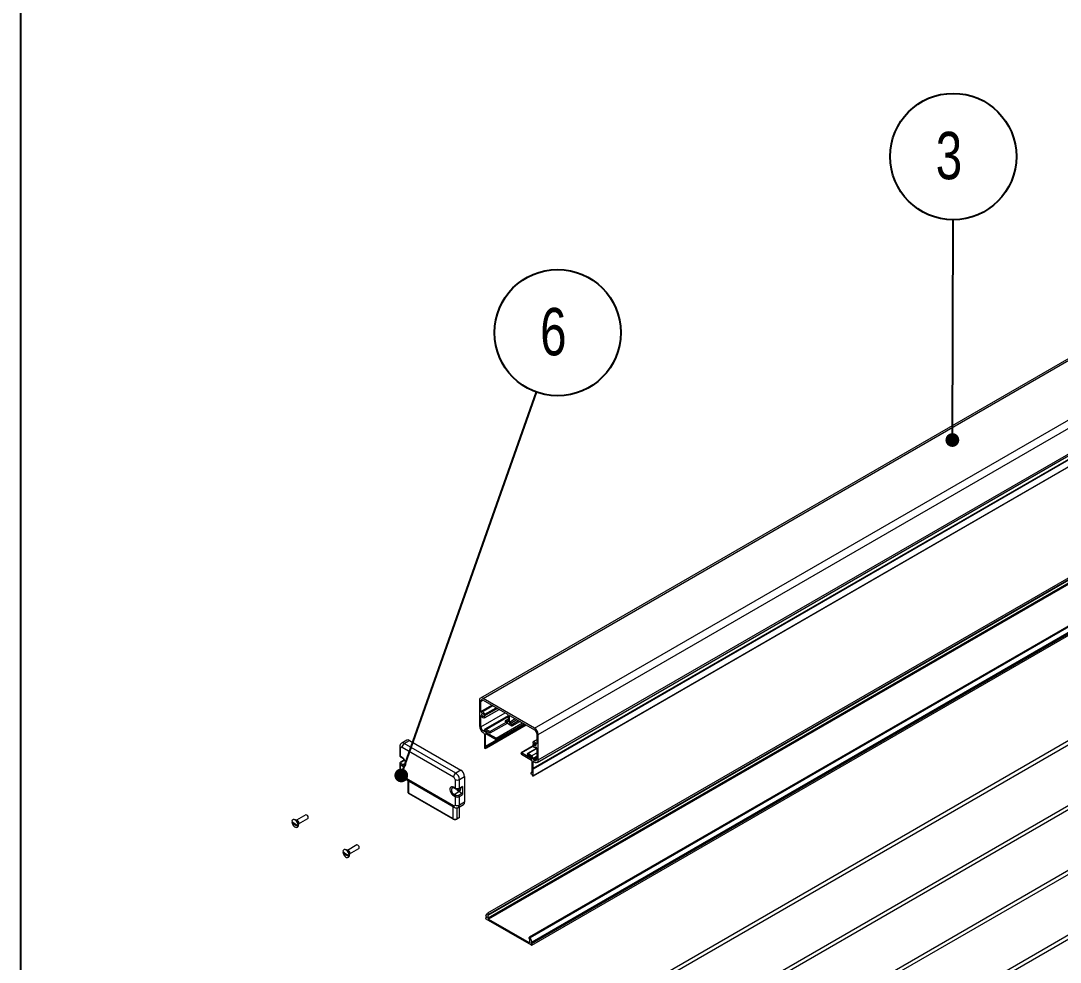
# Model space of a CAD drawing. Header units: inches. Extents: x 0.03 to 2.74, y 0.01 to 1.91.
# Drawn here: x 0.0275 to 0.2795, y 1.1221 to 1.3503 of the extents above; entities that cross this region are included whole.
import ezdxf

# ---------------------------------------------------------------- set-up
doc = ezdxf.new("R2010")
doc.units = ezdxf.units.IN
doc.header["$MEASUREMENT"] = 0
doc.layers.add('SLD-0_0', color=7, linetype='Continuous')
doc.styles.add('SLDTEXTSTYLE0', font='TXT', dxfattribs={"width": 0.75})
doc.dimstyles.new('SLDDIMSTYLE0', dxfattribs={"dimtxt": 0.18, "dimasz": 0.003333333333333333, "dimexe": 0, "dimexo": 0.0625, "dimgap": 0, "dimtad": 0, "dimtih": 1, "dimtoh": 1, "dimdec": 0, "dimrnd": 1e-09, "dimzin": 0, "dimdsep": 46, "dimtxsty": 'Standard', "dimblk1": 'DOT', "dimblk2": 'DOT', "dimsah": 1, "dimcen": 0.09, "dimadec": 0, "dimazin": 0, "dimtfac": 0.003333333333333333, "dimtdec": 0, "dimtofl": 0, "dimtmove": 0, "dimatfit": 3, "dimldrblk": 'DOT', "dimfxl": 1, "dimfrac": 2, "dimtolj": 1, "dimtzin": 0, "dimarcsym": 0})

# ---------------------------------------------------------------- blocks, each defined once
blk = doc.blocks.new('SW_NOTE_19')
at = {"layer": 'SLD-0_0', "color": 0}
blk.add_circle((4.802567064914654e-05, 0.01530892026773337), 0.01530899559830398, dxfattribs=at)
at = {"layer": 'SLD-0_0', "color": 0, "insert": (-0.004194282717675674, 0.02128806018155279), "char_height": 0.01148293963254593, "attachment_point": 1, "style": 'SLDTEXTSTYLE0'}
blk.add_mtext('3', dxfattribs=at)
blk = doc.blocks.new('_DOT')
at = {"color": 0, "linetype": 'ByBlock', "lineweight": -2}
blk.add_line((-0.5, 0), (-1, 0), dxfattribs=at)
at = {"color": 0, "linetype": 'ByBlock', "const_width": 0.5}
blk.add_lwpolyline([(-0.25, 0, 1), (0.25, 0, 1)], format="xyb", close=True, dxfattribs=at)
blk = doc.blocks.new('SW_NOTE_25')
at = {"layer": 'SLD-0_0', "color": 0}
blk.add_circle((0.005098858995283373, 0.01443492234738565), 0.01530899559830406, dxfattribs=at)
at = {"layer": 'SLD-0_0', "color": 0, "insert": (0.0008565506069585519, 0.02041406226120543), "char_height": 0.01148293963254593, "attachment_point": 1, "style": 'SLDTEXTSTYLE0'}
blk.add_mtext('6', dxfattribs=at)

msp = doc.modelspace()

# ---------------------------------------------------------------- linework, layer by layer
at = {"color": 7, "linetype": 'Continuous', "lineweight": 15}
for p, q in [((0.421560679650375, 1.349329086162564), (0.138889283173619, 1.186146362418474)), ((0.1395201626485812, 1.186083890115709), (0.4221915591253371, 1.349266613859799)), ((0.1520119541595488, 1.178872532374493), (0.4346833506363047, 1.342055256118583)), ((0.1529042249817608, 1.177327073980846), (0.4355756214585167, 1.340509797724936)), ((0.152642833634511, 1.170567168774679), (0.4353142301112669, 1.333749892518768)), ((0.1529042249817608, 1.171144905508059), (0.4355756214585167, 1.334327629252149)), ((0.1516550458306641, 1.169135583540033), (0.4343264423074199, 1.332318307284123)), ((0.1516550458306641, 1.16903254739882), (0.4343264423074199, 1.33221527114291)), ((0.1516289066959391, 1.167274677395465), (0.434300303172695, 1.330457401139555)), ((0.151655045830664, 1.167332451068803), (0.4343264423074199, 1.330515174812893)), ((0.423301492814079, 1.29716556931482), (0.1406400897705318, 1.133988614656923)), ((0.4233515111942127, 1.29663554953932), (0.1406901081506656, 1.133458594881423)), ((0.4233515111942126, 1.29599703769453), (0.1406901081506655, 1.132820083036633)), ((0.4234853518175445, 1.295765218935483), (0.1408239487739973, 1.132588264277586)), ((0.42351143358004, 1.296856611893973), (0.1408500305364928, 1.133679657236077)), ((0.4333841531050743, 1.291344973423695), (0.150722750061527, 1.128168018765798)), ((0.4335940938710351, 1.291192947971773), (0.1509326908274881, 1.128015993313877)), ((0.4339249204374245, 1.289738584251752), (0.1512635173938774, 1.126561629593855)), ((0.1513266053413736, 1.126864490787218), (0.4339880083849207, 1.290041445445115)), ((0.434001793000569, 1.290158661886813), (0.1513403899570219, 1.126981707228916)), ((0.1513581493151217, 1.126243150324801), (0.4340195523586688, 1.289420104982698)), ((0.4185985686587331, 1.254982923323922), (0.1554349125331755, 1.103061778375134)), ((0.1558355209997766, 1.102367828966175), (0.418999177125334, 1.254288973914963)), ((0.4185985686587324, 1.239280215403042), (0.1554349125331755, 1.087359070454254)), ((0.1558355209997766, 1.086665121045296), (0.4189991771253335, 1.238586265994083)), ((0.4185985686587325, 1.223577507482162), (0.1554349125331755, 1.071656362533374)), ((0.1558355209997766, 1.070962413124416), (0.4189991771253335, 1.222883558073203)), ((0.4185985686587325, 1.207874799561282), (0.1554349125331755, 1.055953654612495)), ((0.1558355209997766, 1.055259705203536), (0.4189991771253335, 1.207180850152324)), ((0.1386278918263692, 1.185568625685093), (0.1386278918263693, 1.179386457212306)), ((0.1389848001552541, 1.182905473945218), (0.138984800155254, 1.185362586892487)), ((0.1520119541595488, 1.178872532374493), (0.1395201626485812, 1.186083890115709)), ((0.1395201626485812, 1.185671745550857), (0.1454537636162908, 1.182246350623779)), ((0.1430425511666208, 1.183638313942201), (0.1397460336117784, 1.181735274865116)), ((0.1399100461641078, 1.181390109372592), (0.1434235119201619, 1.183418389980395)), ((0.1399352974542671, 1.182025641597926), (0.1428856908711324, 1.1837288674633)), ((0.1456322177807332, 1.181937258945049), (0.1456322177807332, 1.180494752968066)), ((0.138984800155254, 1.1791804184197), (0.138984800155254, 1.181843603649395)), ((0.1456322177807332, 1.181849324033546), (0.1399816275163659, 1.178587307707897)), ((0.1401447522241296, 1.174492382836418), (0.1495151186816913, 1.179901780250107)), ((0.1403732247687057, 1.174096639020136), (0.1499721162911744, 1.1796379611457)), ((0.1412654955909177, 1.177702987687146), (0.1454206504094696, 1.180101707505709)), ((0.1427823559886781, 1.176106069830078), (0.149436275195913, 1.179947295625625)), ((0.1456322177807332, 1.181073817150481), (0.1449129962839405, 1.180658619418115)), ((0.1454537636162909, 1.180391700081943), (0.1450076282051848, 1.1806492485727)), ((0.1450076282051848, 1.180340140149061), (0.1465244886029451, 1.179464475280485)), ((0.1458998990273968, 1.180340223873611), (0.1458998990273968, 1.181782729850595)), ((0.1460783531918392, 1.181885782736718), (0.1520119541595488, 1.17846038780964)), ((0.1465244886029452, 1.179773583704124), (0.1460783531918392, 1.180031132194882)), ((0.1466191205241895, 1.17945510443507), (0.1484539941246785, 1.180514354417862)), ((0.1397878438952448, 1.178098614289057), (0.1395201626485812, 1.178253143383512)), ((0.1395201626485812, 1.177840998818659), (0.1396986168130236, 1.177737979422356)), ((0.139877070977466, 1.178356213014545), (0.139877070977466, 1.178150140732119)), ((0.139877070977466, 1.177428887743627), (0.139877070977466, 1.175934863696037)), ((0.1401447522241295, 1.177995611637664), (0.1401447522241296, 1.17820168392009)), ((0.1401447522241296, 1.174492382836418), (0.1401447522241296, 1.177480430931598)), ((0.1411708636696734, 1.1780214669562), (0.1402339793063508, 1.178562318786791)), ((0.1402339793063508, 1.178253210363152), (0.1411708636696734, 1.177712358532561)), ((0.1426877240674337, 1.176424549099132), (0.1402339793063508, 1.177841065798299)), ((0.1402339793063507, 1.17753195737466), (0.1426877240674337, 1.176115440675493)), ((0.152547316652876, 1.177533112773452), (0.152547316652876, 1.175075999826183)), ((0.1529042249817608, 1.171144905508059), (0.1529042249817608, 1.177327073980846)), ((0.1193115418255115, 1.174339528232967), (0.1193115418255115, 1.172266374726393)), ((0.1210438667293801, 1.175947458929378), (0.1197946875782833, 1.175226323155256)), ((0.1204255670532455, 1.175163850852492), (0.1216747462043422, 1.175884986626613)), ((0.132917358564213, 1.167952493111275), (0.1204255670532455, 1.175163850852492)), ((0.1216747462043422, 1.175884986626613), (0.1341665377153098, 1.168673628885397)), ((0.139877070977466, 1.175831827554823), (0.1399216845179874, 1.175857582403559)), ((0.139877070977466, 1.175831827554823), (0.139877070977466, 1.174131731224807)), ((0.1402785928474614, 1.174415118289191), (0.1401447522241296, 1.174492382836418)), ((0.1516634763128229, 1.174561802922926), (0.148749760819452, 1.17287975077209)), ((0.1520509735095993, 1.175156139491151), (0.151596819353863, 1.174893961877652)), ((0.152547316652876, 1.176063627254554), (0.1516220706440222, 1.175529494102987)), ((0.1517860831963516, 1.175184328610462), (0.1518343018963527, 1.175212164673465)), ((0.1195332962310335, 1.171961531975412), (0.1195332962310335, 1.174030470044057)), ((0.1198902045599182, 1.171755493182806), (0.1195332962310335, 1.171961531975412)), ((0.1195855745004834, 1.171845984628736), (0.1199424828293682, 1.17163994583613)), ((0.1198902045599182, 1.174236575816303), (0.1323819960708859, 1.167025218075087)), ((0.1400293860071834, 1.173970938155166), (0.1402709776357648, 1.174110406033688)), ((0.1400555251419084, 1.17423478411093), (0.1402785928474614, 1.174106009865551)), ((0.1400555251419084, 1.174028711828504), (0.1400555251419084, 1.17423478411093)), ((0.1512981375017793, 1.171453863227508), (0.1488443927406963, 1.172870379926675)), ((0.1488443927406963, 1.172561271503036), (0.1512981375017793, 1.171144754803869)), ((0.1525446938199078, 1.174040442212781), (0.1502666212172124, 1.172725338892006)), ((0.1512981375017792, 1.172175116216), (0.1503612531384567, 1.172715968046591)), ((0.1503612531384567, 1.172406859622952), (0.1512981375017793, 1.17186600779236)), ((0.152547316652876, 1.174014129530361), (0.152547316652876, 1.171350944300665)), ((0.1193115418255115, 1.170230513266752), (0.1193115418255115, 1.168157359760179)), ((0.1195332962310335, 1.169917239639914), (0.1198902045599182, 1.169711200847308)), ((0.1195332962310335, 1.16784830157127), (0.1195332962310335, 1.169917239639914)), ((0.1202972818492581, 1.171104986401276), (0.1195791358536767, 1.170661450150369)), ((0.1197055224349524, 1.170649080450454), (0.1204255670532454, 1.171093789315293)), ((0.1200624307638371, 1.170016571667289), (0.1197055224349523, 1.170222610459896)), ((0.120247112888803, 1.171382503727156), (0.1202471128888031, 1.171074001402726)), ((0.1204255670532454, 1.171093789315293), (0.1204730950330102, 1.171066351996594)), ((0.1513873645840004, 1.171711461952996), (0.1513873645840004, 1.17150538967057)), ((0.1513873645840005, 1.170990208964504), (0.1513873645840004, 1.168002160869323)), ((0.1516550458306641, 1.171350860576115), (0.151655045830664, 1.171556932858541)), ((0.1516550458306641, 1.169135583540033), (0.1516550458306641, 1.170629607587623)), ((0.1520119541595488, 1.171041785642296), (0.1517442729128853, 1.17119631473675)), ((0.1518334999951065, 1.170732660473746), (0.1520119541595489, 1.170629641077443)), ((0.1323819960708859, 1.160018760472595), (0.1198902045599182, 1.167230118213811)), ((0.1200470393682681, 1.166883476173783), (0.1325388308792358, 1.159672118432567)), ((0.1341665377153098, 1.168673628885397), (0.132917358564213, 1.167952493111275)), ((0.133809629386425, 1.166407034717629), (0.1350588085375218, 1.16712817049175)), ((0.1350588085375218, 1.16712817049175), (0.1350588085375218, 1.160946002018963)), ((0.1513873645840005, 1.168220690654498), (0.1511588920394243, 1.168088796261965)), ((0.1513873645840004, 1.168002160869323), (0.1512535239606686, 1.168079425416551)), ((0.1512535239606687, 1.167770316992911), (0.1514765916662217, 1.167641542747532)), ((0.1514765916662217, 1.167641542747532), (0.1514765916662217, 1.167435470465106)), ((0.151655045830664, 1.167332451068803), (0.1516550458306641, 1.16903254739882)), ((0.1212745376343778, 1.166174856508151), (0.1212745376343778, 1.163417747499105)), ((0.1327389043997707, 1.164338096648984), (0.1323819960708859, 1.16454413544159)), ((0.1324342743403358, 1.164428588094914), (0.1327911826692206, 1.164222549302308)), ((0.1327389043997707, 1.166407034717629), (0.1327389043997707, 1.164338096648984)), ((0.1337505664156565, 1.164204378141927), (0.1344688661385095, 1.164590078154265)), ((0.133809629386425, 1.164323704243637), (0.133809629386425, 1.166407034717629)), ((0.1345234460441946, 1.164706997018157), (0.133809629386425, 1.164323704243637)), ((0.1345234460441946, 1.164706997018157), (0.1345234460441946, 1.162749059114738)), ((0.1322035419064435, 1.156927525532011), (0.1214962920398998, 1.163108689310196)), ((0.1215224311746248, 1.163050915636858), (0.1322296810411685, 1.156869751858673)), ((0.1323819960708859, 1.162499843106092), (0.1327389043997707, 1.162293804313486)), ((0.1325542222748047, 1.162805213926073), (0.1336311752219826, 1.163470353988864)), ((0.1329111306036896, 1.162599175133467), (0.1325542222748047, 1.162805213926073)), ((0.1327389043997707, 1.162293804313486), (0.1327389043997707, 1.160224866244841)), ((0.1343449918797522, 1.163058276403652), (0.1336249472614591, 1.162613567538814)), ((0.1343449918797522, 1.163058276403652), (0.1336311752219826, 1.163470353988864)), ((0.133809629386425, 1.162308196718832), (0.1345234460441946, 1.162749059114738)), ((0.133809629386425, 1.160224866244841), (0.133809629386425, 1.162308196718832)), ((0.1335482380391753, 1.159647129511461), (0.134797417190272, 1.160368265285582)), ((0.1350588085375218, 1.160946002018963), (0.133809629386425, 1.160224866244841)), ((0.133809629386425, 1.15723658372092), (0.1338096293864251, 1.159798027524274)), ((0.09350098913854746, 1.156723084674945), (0.09341176205632623, 1.156671574976794)), ((0.09654461565638799, 1.157839038483089), (0.0942757318082041, 1.156529239717383)), ((0.09478043538817377, 1.155654972745466), (0.09704931923635773, 1.156964771511172)), ((0.1332481277583728, 1.156869751858673), (0.1337834902517001, 1.157178810047582)), ((0.133809629386425, 1.15723658372092), (0.1332742668930978, 1.156927525532011)), ((0.0932002552034749, 1.156055019382213), (0.09328948228569603, 1.156106529080365)), ((0.094371325547318, 1.156474036685266), (0.09403104971356169, 1.156670537606285)), ((0.09447163957426272, 1.154835614335769), (0.09456086665648393, 1.15488712403392)), ((0.09450834866322765, 1.15548988684935), (0.09477229493612484, 1.155338567140177)), ((0.0946831464271141, 1.155452169930349), (0.09477237350933537, 1.155503679628501)), ((0.0947731134901703, 1.155255967184123), (0.09468388640794913, 1.155204457485971)), ((0.09477155495528995, 1.155586279584555), (0.09477237350933537, 1.155503679628501)), ((0.0947731134901703, 1.155255967184123), (0.09477229493612484, 1.155338567140177)), ((0.0947803107846139, 1.155753772887634), (0.09478043538817381, 1.155765360868527)), ((0.0947804353881738, 1.155454838407002), (0.09478043538817381, 1.155765360868527)), ((0.1058665944997069, 1.149438881220009), (0.1057773674174857, 1.149387371521858)), ((0.1067369309084774, 1.14918983323033), (0.1063966550747212, 1.149386334151349)), ((0.1089102210175474, 1.150554835028153), (0.1066413371693635, 1.149245036262447)), ((0.1071460407493332, 1.14837076929053), (0.1094149245975172, 1.149680568056236)), ((0.1055654861453264, 1.148773991420438), (0.1056547132275476, 1.14882550111859)), ((0.1068372449354222, 1.147551410880833), (0.1069264720176434, 1.147602920578984)), ((0.1068769117108228, 1.148202356469508), (0.1071375343046974, 1.148051902248572)), ((0.1070491262075814, 1.148164790982252), (0.1071383532898027, 1.148216300680404)), ((0.1071383532898026, 1.147969013941492), (0.1070491262075815, 1.147917504243341)), ((0.1071375343046975, 1.148299188987484), (0.1071383532898027, 1.148216300680404)), ((0.1071383532898026, 1.147969013941492), (0.1071375343046974, 1.148051902248572)), ((0.1071459158766726, 1.14846955700606), (0.1071460407493331, 1.14848115741359)), ((0.1071460407493332, 1.148170634952066), (0.1071460407493332, 1.14848115741359)), ((0.1404139360859122, 1.133033686059494), (0.1401939543594259, 1.13290669331191)), ((0.1402117137175257, 1.133406155273756), (0.1406194128470595, 1.1339697219633)), ((0.1512635173938774, 1.126252521170216), (0.1402885862806702, 1.132588214042856)), ((0.1408500305364928, 1.133679657236077), (0.1406901081506656, 1.133458594881423)), ((0.1406901081506656, 1.133458594881423), (0.1406901081506655, 1.132820083036633)), ((0.1408239487739973, 1.132588264277586), (0.1507281549005502, 1.126870687782765)), ((0.150861995523882, 1.127586489292147), (0.1507020731380548, 1.127992194103252)), ((0.1508619955238821, 1.126947977447357), (0.150861995523882, 1.127586489292147)), ((0.1509326908274881, 1.128015993313877), (0.1513403899570219, 1.126981707228916))]:
    msp.add_line(p, q, dxfattribs=at)
at = {"color": 8, "linetype": 'Continuous', "lineweight": 15}
for p, q in [((0.138984800155254, 1.185362586892487), (0.1395202496671147, 1.185671695316127)), ((0.1389848001552541, 1.182905473945218), (0.141648402489208, 1.184443138842492)), ((0.138984800155254, 1.1791804184197), (0.1448747447857214, 1.182580611079733)), ((0.1391361630886042, 1.182744147584299), (0.1418638118225443, 1.184318785681288)), ((0.1399433908164976, 1.182229337823995), (0.1427133123297768, 1.183828379477052)), ((0.1399433908164976, 1.181412974551306), (0.1434203802749261, 1.183420197840708)), ((0.138984800155254, 1.181843603649395), (0.1390740417393855, 1.181895121719321)), ((0.1402339793063508, 1.178562318786791), (0.1456322177807332, 1.18167865552496)), ((0.1402785928474614, 1.174415118289191), (0.1496489593050231, 1.179824515702879)), ((0.1411708636696734, 1.1780214669562), (0.1450974934233183, 1.180288262062889)), ((0.1426877240674337, 1.176424549099132), (0.1491131182097618, 1.180133850182804)), ((0.1450076282051848, 1.1806492485727), (0.1456322177807332, 1.181009816459761)), ((0.1454537636162909, 1.180391700081943), (0.1456322177783763, 1.180494719476885)), ((0.1458998990273968, 1.181782729850595), (0.146078382198017, 1.181885765991808)), ((0.1458998990273968, 1.180340223873611), (0.1473277643923586, 1.181164513003316)), ((0.1460783531918392, 1.180031132194882), (0.1476847017274212, 1.1809584574658)), ((0.1465244886029452, 1.179773583704124), (0.1481308371385272, 1.180700908975042)), ((0.1395201626485812, 1.178253143383512), (0.139892848336735, 1.178468290251753)), ((0.1397878438952448, 1.178098614289057), (0.1398770709762875, 1.178150123986528)), ((0.1401447522241296, 1.17820168392009), (0.1402339938094397, 1.178253201990697)), ((0.1401447522241295, 1.177995611637664), (0.1404124769800599, 1.178150165849484)), ((0.1401447522241296, 1.177480430931598), (0.1402339938094397, 1.177531949002205)), ((0.1402339793063508, 1.177841065798299), (0.1405909456475913, 1.178047138080726)), ((0.1488443927406963, 1.172870379926675), (0.1516950169473115, 1.174516010252928)), ((0.1517941765585822, 1.175189878411121), (0.151830103581639, 1.175210618640063)), ((0.1517941765585822, 1.174769807989252), (0.1521938755274284, 1.1750005492925)), ((0.1523959537195259, 1.175089433388241), (0.152547316652876, 1.175176813349729)), ((0.1400555251419084, 1.174028711828504), (0.1402340083125286, 1.174131747969717)), ((0.1503612531384567, 1.172715968046591), (0.152547316652876, 1.173977955651304)), ((0.1512981375017792, 1.172175116216), (0.152547316652876, 1.172896251990121)), ((0.151655045830664, 1.171556932858541), (0.152547316652876, 1.172072029840056)), ((0.1516550458306641, 1.171350860576115), (0.152547316652876, 1.17186595755763)), ((0.1200624307638371, 1.170016571667289), (0.1206939450144055, 1.17040660303252)), ((0.1512981375017793, 1.171453863227508), (0.151387364582822, 1.171505372924979)), ((0.1516550458306641, 1.170629607587623), (0.1518335290012844, 1.170732643728836)), ((0.1517442729128853, 1.17119631473675), (0.152547316652876, 1.171659902020114)), ((0.1520119541595488, 1.171041785642296), (0.1525473166458051, 1.171350843827123)), ((0.1512535239606686, 1.168079425416551), (0.1513873645840005, 1.168156689963778)), ((0.1214962920398998, 1.163108689310196), (0.1214962920398998, 1.166046840414743)), ((0.1322035419064435, 1.159865676636557), (0.1322035419064435, 1.156927525532011)), ((0.1332742668930978, 1.156927525532011), (0.1332742668930978, 1.159544148892478)), ((0.140422426902234, 1.132974587012702), (0.1402885862806701, 1.132897322466495)), ((0.1508619955221141, 1.126947952328971), (0.1507281549005502, 1.126870687782765))]:
    msp.add_line(p, q, dxfattribs=at)
at = {"color": 7, "linetype": 'Continuous', "lineweight": 15, "flags": 128}
for points in [[(0.1397379402495479, 1.181729725064457), (0.1396479911893097, 1.181699165747529), (0.1395370946997588, 1.181728634923537), (0.1394234235329478, 1.18181330344026), (0.1393256051309024, 1.181939296557685), (0.1392596691224569, 1.182085967619703), (0.1392364205271178, 1.182229281448519), (0.1392596691224569, 1.18234575302051), (0.1393256051309024, 1.182416295987609), (0.1394234235329478, 1.182429350382), (0.1395370946997588, 1.182382776963087), (0.1396479911893097, 1.182284207777633), (0.1397379402495478, 1.182149795486326)], [(0.1397379402495478, 1.182149795486326), (0.1397785921750761, 1.182088473931727), (0.1398286942066554, 1.182042542827862), (0.1398806187641537, 1.18201899476893), (0.1399264608043893, 1.182021414733438), (0.1399592412922954, 1.182049434303727), (0.1399739696957442, 1.18209878775422), (0.1399684037488239, 1.182161961469467), (0.1399433908164976, 1.182229337823995)], [(0.1517941765585822, 1.174769807989252), (0.1517535246330539, 1.174831129543851), (0.1517034226014747, 1.174877060647716), (0.1516514980439764, 1.174900608706648), (0.1516056560037408, 1.17489818874214), (0.1515728755158347, 1.174870169171851), (0.1515581471123859, 1.174820815721359), (0.1515637130593062, 1.174757642006111), (0.1515887259916325, 1.174690265651583)], [(0.1517941765585822, 1.175189878411121), (0.1518841256188204, 1.175220437728049), (0.1519950221083712, 1.175190968552041), (0.1521086932751822, 1.175106300035318), (0.1522065116772276, 1.174980306917893), (0.1522724476856732, 1.174833635855875), (0.1522956962810122, 1.174690322027059), (0.1522724476856731, 1.174573850455068), (0.1522065116772276, 1.174503307487969), (0.1521086932751822, 1.174490253093578), (0.1519950221083712, 1.174536826512491), (0.1518841256188204, 1.174635395697945), (0.1517941765585822, 1.174769807989252)], [(0.1198902045599182, 1.169711200847308), (0.1201395819912716, 1.169608642422303), (0.1203687563462414, 1.169597200874528), (0.1205591612815403, 1.169677803130136), (0.1206953713216923, 1.16984391927374), (0.1207663515393164, 1.170082091563315), (0.1207663515393164, 1.170373024696425), (0.1206953713216923, 1.170693149000871), (0.1205591612815403, 1.171016529909359), (0.1203687563462414, 1.171316969023905), (0.1201395819912716, 1.171570126554228), (0.1198902045599182, 1.171755493182806)], [(0.1323819960708859, 1.16454413544159), (0.1321326186395325, 1.164646693866595), (0.1319034442845627, 1.164658135414371), (0.1317130393492637, 1.164577533158762), (0.1315768293091118, 1.164411417015158), (0.1315058490914877, 1.164173244725583), (0.1315058490914877, 1.163882311592473), (0.1315768293091118, 1.163562187288028), (0.1317130393492637, 1.163238806379539), (0.1319034442845627, 1.162938367264993), (0.1321326186395325, 1.162685209734671), (0.1323819960708859, 1.162499843106092)], [(0.1332661279904177, 1.164103473469041), (0.133381284150696, 1.163921335638767), (0.133543951516644, 1.163754659284084), (0.1337183989273213, 1.163653952937495), (0.1338810662932692, 1.16363281754914), (0.1340099844853457, 1.163694107570332), (0.1340877423873505, 1.163829545444088), (0.1341038383637463, 1.164020839535072), (0.13405609856373, 1.164242154516298), (0.1340141474961167, 1.164345911296892)], [(0.1339486736968977, 1.164310754322215), (0.1340190281786256, 1.16422610499768), (0.1340780460068172, 1.164170040765167)], [(0.1341035364922581, 1.16402462213017), (0.1340765218282465, 1.163918712752406), (0.1339929643877896, 1.163822543370512), (0.1338679118408881, 1.163798245621036), (0.1337204023042039, 1.163849518616074), (0.1335728927675195, 1.163968556506922), (0.1334609391839124, 1.164115243125251)], [(0.0946831464271141, 1.155452169930349), (0.09461195786474333, 1.155754012017771), (0.09447388985113607, 1.156055812460116), (0.09428271906046677, 1.156327457067633), (0.0940575208573033, 1.156541840653894), (0.09382076592249766, 1.156677571639927), (0.09359607808832486, 1.156721106544364), (0.09340587711010329, 1.156668101376313), (0.09326914158277415, 1.156523845086564), (0.09319951522263993, 1.156302731826591)], [(0.09704931923635773, 1.156964771511172), (0.09705021031502739, 1.156965289565093), (0.0971271777417725, 1.157054874458495), (0.09715387364440678, 1.157197291605565)], [(0.0932002552034749, 1.156055019382213), (0.09327144376584566, 1.155753177294791), (0.0934095117794529, 1.155451376852447), (0.09360068257012215, 1.155179732244929), (0.09382588077328564, 1.154965348658669), (0.09406263570809122, 1.154829617672635), (0.09428732354226395, 1.154786082768198), (0.0944775245204856, 1.15483908793625), (0.0946142600478147, 1.154983344225998), (0.09468388640794913, 1.155204457485971)], [(0.1070491262075814, 1.148164790982252), (0.1069787183259725, 1.148466464899177), (0.1068413157351692, 1.148768430807784), (0.1066506287122644, 1.149040558007805), (0.1064256843506103, 1.149255693158861), (0.1061889280022975, 1.149392369689501), (0.1059639836406434, 1.149436949770216), (0.1057732966177386, 1.14938498512055), (0.1056358940269354, 1.149241660866501), (0.1055654861453264, 1.14902127815935)], [(0.1070227746458615, 1.148890331025497), (0.1068934494133946, 1.149063509973709), (0.1067369309084774, 1.14918983323033)], [(0.1094149245975172, 1.149680568056236), (0.1094149451071487, 1.149680579898119), (0.1094923131075718, 1.149769625622094), (0.1095194811364171, 1.149911662749588)], [(0.1055654861453264, 1.148773991420438), (0.1056358940269353, 1.148472317503513), (0.1057732966177386, 1.148170351594906), (0.1059639836406434, 1.147898224394886), (0.1061889280022975, 1.147683089243829), (0.1064256843506103, 1.14754641271319), (0.1066506287122644, 1.147501832632475), (0.1068413157351693, 1.147553797282141), (0.1069787183259726, 1.147697121536189), (0.1070491262075815, 1.147917504243341)], [(0.1507020731380548, 1.127992194103252), (0.1506848472175099, 1.128059067264944), (0.1506877985135453, 1.128117571201015), (0.1507104777180934, 1.128158799217535), (0.1507494321278492, 1.128176474722724), (0.1507987312870498, 1.128167906781145), (0.1508508698456052, 1.128134399784234), (0.1508979101806123, 1.12808105486853), (0.1509326908274881, 1.128015993313877)]]:
    msp.add_lwpolyline(points, dxfattribs=at)
at = {"color": 8, "linetype": 'Continuous', "lineweight": 15, "flags": 128}
for points in [[(0.09485435139249684, 1.15586980566587), (0.09482765548986259, 1.1557273885188), (0.0947804353881738, 1.155659907635718)], [(0.1072199588845072, 1.148584176809894), (0.1071927908556619, 1.148442139682399), (0.1071460407493332, 1.148375704180782)]]:
    msp.add_lwpolyline(points, dxfattribs=at)
at = {"color": 7, "linetype": 'Continuous', "lineweight": 15}
for centre, radius, start, end in [((0.1391718479734348, 1.185656864122531), 0.0005510665220934562, 50.79671476429706, 189.2140369904527), ((0.1393111738434936, 1.185415529954949), 0.0003306399132561405, 50.79671476434375, 189.214036990395), ((0.1391321405866309, 1.182892044111102), 0.0001479512188617843, 174.791976407453, 271.5579512703338), ((0.1390598872144765, 1.18183018937032), 7.627587656521479e-05, 359.9855152955606, 169.8709834967202), ((0.1392439539220379, 1.182022888730907), 0.0007292689472122704, 16.44474087697023, 98.49984269498816), ((0.1452447717628228, 1.181919628001111), 0.0003878469633487231, 2.605478485649147, 57.3945216599486), ((0.1460086902568098, 1.181800377538082), 0.0001102133044187439, 50.79671476426352, 189.2140369903685), ((0.14056512191592, 1.179474611931996), 0.001939234816742053, 182.6054784856455, 237.3945216599775), ((0.139747100848942, 1.182022721381016), 0.0006405629927680007, 197.4934619466749, 287.8444282258784), ((0.139768269279937, 1.181524392184693), 0.0002075606937662303, 327.5342443284727, 98.40221434090819), ((0.145007639874789, 1.180494694360881), 0.0001545542122605357, 90.00432611353702, 269.9956738864638), ((0.1455234265513202, 1.180477105280578), 0.000110213304418585, 230.7967147640454, 9.214036990714158), ((0.1462873450453071, 1.180357854817549), 0.0003878469633487593, 182.6054784856183, 237.3945216599844), ((0.1465244769333413, 1.179619029492304), 0.0001545542122603137, 270.0043261134144, 89.99567388655558), ((0.1401471382089851, 1.179233311251514), 0.001163540890045892, 182.6054784856506, 237.3945216599573), ((0.1394896249595555, 1.177411256799688), 0.000387846963349051, 2.605478485681729, 57.39452165997705), ((0.1398226753627595, 1.178141316888375), 5.510665220924734e-05, 230.7967147640007, 9.214036990604836), ((0.1400946534362923, 1.17839150838952), 0.0002204266088375019, 50.79671476435032, 189.2140369904151), ((0.1401991478388361, 1.178210507763834), 5.510665220935693e-05, 50.79671476421292, 189.2140369905871), ((0.1401991478388363, 1.177489254775342), 5.510665220948967e-05, 50.7967147646613, 189.2140369901083), ((0.1403384752330848, 1.178004427109633), 0.0001939234816743871, 182.60547848565, 237.3945216599809), ((0.1411708520000692, 1.17786691274438), 0.0001545542122605357, 270.0043261135173, 89.99567388648359), ((0.1509669948922097, 1.177238919261155), 0.001939234816742441, 2.605478485644159, 57.39452165997124), ((0.1513849785991454, 1.177480219941638), 0.001163540890045327, 2.605478485640088, 57.39452165997725), ((0.1210525426136497, 1.174183682984489), 0.001163540890046221, 122.6054783400438, 177.39452151434), ((0.1213051216651103, 1.175369035020114), 0.0006346876083958747, 54.38242252478775, 114.3071190461111), ((0.139877067087598, 1.17588334562543), 5.151807075328985e-05, 270.0043261134761, 89.99567388652471), ((0.1402785811778574, 1.174260564077371), 0.0001545542122605357, 270.0043261134555, 89.9956738865453), ((0.1426877123978299, 1.176269994887312), 0.0001545542122605357, 270.0043261133937, 89.99567388658645), ((0.1517638475281931, 1.175395211290886), 0.0002075606937668251, 147.53424432854, 278.4022143408518), ((0.1517850159591878, 1.174896882094562), 0.0006405629927684213, 17.49346194666664, 107.8444282258333), ((0.1522881628860923, 1.174896714744671), 0.0007292689472126711, 196.4447408770027, 278.4998426949705), ((0.1524722295936537, 1.175089414105258), 7.627587656523717e-05, 179.9855152957266, 349.8709834966991), ((0.1197508786898597, 1.174065765419032), 0.0002204266088373561, 50.79671476430546, 189.214036990418), ((0.1399662941704514, 1.174080214789571), 0.0001030277693920476, 149.9983621528366, 330.0070143798055), ((0.1488444044103003, 1.172715825714856), 0.0001545542122603137, 90.00432611344442, 269.9956738865564), ((0.1503612648080606, 1.172561413834771), 0.0001545542122603136, 90.00432611343413, 269.9956738865667), ((0.1508801537948437, 1.171521670970665), 0.0007756939266968085, 2.605478485651291, 57.39452165996892), ((0.1511936415750455, 1.171702646481027), 0.0001939234816740944, 2.605478485718411, 57.39452166000002), ((0.1523999762214994, 1.174027559364476), 0.0001479512188615699, 354.7919764076173, 91.55795127044273), ((0.1199226294473068, 1.169898911823286), 0.0003897643674786806, 123.8500425737623, 177.3047974537891), ((0.1202795377761919, 1.16969287303068), 0.000389764367479245, 123.8500425737734, 177.3047974537268), ((0.151332968969294, 1.171496565826825), 5.510665220928289e-05, 230.7967147640454, 9.214036990832723), ((0.1511936415750444, 1.170981393492534), 0.0001939234816754119, 2.605478485769409, 57.394521659872), ((0.1517638370600771, 1.170647255275111), 0.0001102133044186043, 50.79671476405582, 189.2140369905964), ((0.1518487688396193, 1.171359676048084), 0.0001939234816743237, 182.6054784855848, 237.3945216599386), ((0.1522209429646366, 1.171298001238203), 0.0003306399132560561, 230.7967147643016, 9.214036990435968), ((0.1523602688346952, 1.171056667070621), 0.0005510665220932665, 230.7967147642855, 9.21403699047472), ((0.120308188266854, 1.167883563459146), 0.000775693926697107, 182.6054784856512, 237.394521659971), ((0.1335443341246171, 1.166972325243272), 0.001163540890046053, 122.6054783400398, 177.3945215143286), ((0.1319640123639496, 1.166371772829752), 0.0007756939266975949, 2.605478485665065, 57.39452165994881), ((0.1318723992968736, 1.166318879997938), 0.001939234816742757, 2.605478485656894, 57.39452165997071), ((0.1331215784479718, 1.16704001577206), 0.001939234816741239, 2.605478485639209, 57.39452165999318), ((0.1512535356302727, 1.167924871204731), 0.0001545542122605357, 90.00432611347527, 269.9956738865255), ((0.1515658148592069, 1.16738395402987), 0.0001030277693920938, 149.9983621528212, 330.0070143797139), ((0.1516550497205318, 1.169084065469426), 5.151807075328983e-05, 90.00432611319748, 269.9956738868033), ((0.1332742668930978, 1.167440280542095), 0.001163705260381348, 242.6096722365988, 297.3903277634016), ((0.13277132928716, 1.162481515289463), 0.0003897643674797077, 123.8500425738162, 177.3047974536645), ((0.1331282376160437, 1.162275476496858), 0.0003897643674785206, 123.8500425737318, 177.3047974537876), ((0.1344233446422486, 1.164698242518206), 0.001461246943844243, 203.3651241897674, 237.1720093560183), ((0.1334107940280491, 1.16227552054824), 0.0004001716821759524, 4.683723355639808, 57.64568526937204), ((0.1325213219409443, 1.160189570869866), 0.0002204266088375019, 230.7967147643512, 9.214036990357311), ((0.1332742668930978, 1.161258112069308), 0.001163705260382137, 242.6096722366189, 297.3903277633815), ((0.1344404940026846, 1.160877752047664), 0.0006220698695271567, 305.0133328887546, 6.298847504566318), ((0.09362586676398386, 1.155580793206159), 0.001149097132968229, 356.152104613916, 96.23891540992813), ((0.09658144206482477, 1.157263920154034), 0.0005762961710560542, 353.3608947610444, 93.66380437886436), ((0.1327389043997707, 1.157960771356479), 0.001163705260382703, 242.6096722366364, 297.3903277633652), ((0.1337477979324666, 1.157229758724005), 6.220698740117575e-05, 305.0133331332945, 6.298847259817702), ((0.09492409513699572, 1.157591682149051), 0.002153037114117826, 216.77442338486, 263.5745072607987), ((0.09492483511783074, 1.157343969704673), 0.002153037114117837, 216.7744233848684, 263.5745072607984), ((0.09432237704480081, 1.15526984947914), 0.0004509501760718849, 301.9284771404121, 358.235896909204), ((0.09387434143196503, 1.155459742049363), 0.0009060926300601992, 352.3146111735033, 8.027702292073817), ((0.1059904103880449, 1.148294929710599), 0.001150632621685322, 356.0816118346686, 96.1773760668139), ((0.108946693211086, 1.149979230022236), 0.0005767593464679973, 353.2723591336135, 93.62559881683681), ((0.1072970783199576, 1.150307555983231), 0.002157063304461339, 216.6060557803722, 263.399320752329), ((0.1072970783199574, 1.15006026924432), 0.002157063304460877, 216.6060557803652, 263.3993207523324), ((0.1066890327249553, 1.147984702838624), 0.0004495943855165055, 301.8784444250005, 358.0002194103818), ((0.1062446109622843, 1.148175545618028), 0.0009014431641744353, 352.1163677276571, 7.883632272328754), ((0.1402885979502739, 1.132742768254675), 0.0001545542122605357, 90.0043261133621, 269.995673886649), ((0.1403680974073386, 1.133351690240886), 0.0001655967941868092, 160.7978858373165, 241.3048694484835), ((0.1402885746110663, 1.133051876678315), 0.0001545542122605357, 270.0043261134246, 89.9956738865659), ((0.1406757860763004, 1.133777832487497), 0.000199998779744464, 330.601611341227, 106.3717164664534), ((0.1409806926640974, 1.132833306244586), 0.0002908852225105051, 182.6054784855498, 237.3945216600363), ((0.1507804021018221, 1.126934741681741), 8.26599783140587e-05, 230.7967147642921, 9.214036990505768), ((0.1512635290634813, 1.126716183805675), 0.0001545542122603136, 90.00432611343413, 269.9956738865667), ((0.1512942623925305, 1.12693155066532), 6.814274046240817e-05, 243.1802468741993, 47.39613791393769), ((0.1512635057242736, 1.126407075382036), 0.0001545542122603136, 270.0043261133835, 89.99567388661733)]:
    msp.add_arc(centre, radius, start, end, dxfattribs=at)
at = {"color": 8, "linetype": 'Continuous', "lineweight": 15}
for centre, radius, start, end in [((0.1196826043427668, 1.174371409354946), 0.0003721995781017118, 184.5067664817437, 246.3498675861711), ((0.1200558319435073, 1.174647591368859), 0.0006350022880384843, 54.39049027657144, 114.2145562831818), ((0.119657442883653, 1.171948100847152), 0.0001248710797703215, 173.8253230705987, 234.8624965361234), ((0.1196325840727101, 1.170555696792049), 0.0001184926678904589, 52.00798182394256, 116.8115830163927), ((0.1200147089901401, 1.171742132252613), 0.0001252192780707129, 173.874865023575, 234.3172312153874), ((0.1203519609273635, 1.170401182595735), 0.000481407604708875, 233.0280362833061, 297.2289215822262), ((0.1196904463246715, 1.16819514472149), 0.0003807838268427364, 185.6947992512289, 245.6253417064223), ((0.1202611932810621, 1.167189168231141), 0.0003732419219442873, 173.7011525161365, 234.986667090498), ((0.1329939001612264, 1.163846863637393), 0.001130641749141125, 145.0985219582295, 247.1155065971747), ((0.1325025629773438, 1.164529084692112), 0.0001215026912981699, 172.8843952801796, 235.8034243266534), ((0.1328594580636426, 1.164323042831513), 0.000121489930831314, 172.8821859104947, 235.8256374091811), ((0.1336825643757886, 1.164312317189512), 0.0001275742212583686, 302.2127789700499, 5.12093728188671), ((0.1216534421335372, 1.163455532460416), 0.0003807838268420456, 185.6947992511722, 245.6253417064899), ((0.1215563169692556, 1.163101046968853), 6.050948293756963e-05, 172.7441707297027, 235.9436488767284), ((0.1327610664316742, 1.159981459668643), 0.0003809011530615875, 174.3801447758387, 234.2959507622705), ((0.1331916140133508, 1.160156556391515), 0.0006217790905278035, 304.9202852769174, 6.307356726137774), ((0.1322635612510993, 1.156919881867994), 6.050411004645798e-05, 172.7422602782739, 235.9626725439543), ((0.1332142485457402, 1.156919881631881), 6.05031505686746e-05, 304.0339283350613, 7.258080839253987), ((0.09425207849699478, 1.155922815897623), 0.0006046012945132124, 354.9699619239461, 87.3525388349722), ((0.09391284013644796, 1.15573693374102), 0.0008680608402614928, 1.876649208705527, 58.11797425862259), ((0.1066173423563477, 1.148638196275428), 0.000605032877344608, 354.8776100772794, 87.32205398906144), ((0.1062742854750761, 1.148441689845556), 0.000872648237906629, 2.59222057256545, 30.93829044631475)]:
    msp.add_arc(centre, radius, start, end, dxfattribs=at)
for centre, major_axis, ratio, start_param, end_param in [((0.1200686587243606, 1.172256197758975), (0.0007570701985496056, -1.49177778081544e-05), 0.5636966703948062, 3.152699623455661, 3.938097786853203), ((0.1200686587243606, 1.17024069023417), (0.000757060640250787, 1.562840742019845e-05), 0.5905655775657638, 3.146301450139609, 3.914800060076199)]:
    msp.add_ellipse(centre, major_axis=major_axis, ratio=ratio, start_param=start_param, end_param=end_param, dxfattribs=at)
at = {"color": 7, "linetype": 'Continuous', "lineweight": 15}
for centre, major_axis, ratio, start_param, end_param in [((0.1200624307638371, 1.170443041657848), (0.0005046562347496564, 1.581769785108378e-05), 0.5970729895651686, 2.337482311145184, 3.908278637939487), ((0.1204255670532454, 1.170887591422682), (-0.000126098966502064, 0.0002186999798778899), 0.5773812736084838, 5.498477815587678, 6.30065206567696), ((0.1332742668930978, 1.164632762432547), (0.0007570701985496198, -1.49177778081544e-05), 0.5636966703947959, 3.938097786853187, 5.508894113647801), ((0.1343449918797523, 1.16481001641446), (-0.000126098966502064, 0.000218699979878334), 0.5773812736072124, 3.124125895093983, 3.92768148879558), ((0.1332742668930978, 1.162617254907742), (0.0007570606402507731, 1.562840742019845e-05), 0.5905655775657747, 3.914800060076216, 5.48559638687097), ((0.1332680389325743, 1.16281960633142), (0.0005046562347496564, 1.581769785130582e-05), 0.597072989564722, 3.908278637938831, 5.479074964734202), ((0.1343449918797522, 1.162852078511041), (-0.000126098966502064, 0.000218699979878112), 0.577381273607901, 3.927681488792401, 5.498477815587679)]:
    msp.add_ellipse(centre, major_axis=major_axis, ratio=ratio, start_param=start_param, end_param=end_param, dxfattribs=at)
for points, knots in [([(0.1197983828704158, 1.175221636024881), (0.1197338169102782, 1.17518089068892), (0.1195966162940853, 1.175094308143116), (0.1194481320223117, 1.174895699839756), (0.1193481935675029, 1.17466602891538), (0.1193143256019715, 1.174476113452593), (0.1193120892938621, 1.174366389615692), (0.1193115418255115, 1.174339528232967)], [0, 0, 0, 0, 0.2144268674412528, 0.4556502881477419, 0.6882491728862594, 0.9236805919431944, 1, 1, 1, 1]), ([(0.1193204559523739, 1.172257189623398), (0.1193221791930908, 1.172213469429279), (0.1193261571306698, 1.172112545512238), (0.1194201007822227, 1.171962718890713), (0.1195265842238426, 1.171887599614366), (0.1195855745004834, 1.171845984628736)], [0, 0, 0, 0, 0.25422342175565, 0.5868506314822789, 1, 1, 1, 1]), ([(0.1195791358536767, 1.170661450150369), (0.1195428224670995, 1.170636350858069), (0.1194528979065727, 1.170574196290778), (0.1193562501509097, 1.170441200974978), (0.1193027816652225, 1.170306187558775), (0.1193164770338021, 1.170233279850974), (0.1193192060203738, 1.170218752008631)], [0, 0, 0, 0, 0.2367446264749068, 0.5862619408309311, 0.9175571215102934, 1, 1, 1, 1]), ([(0.1199424828293682, 1.17163994583613), (0.1199735415643611, 1.171620604533785), (0.1200648591171484, 1.171563738070994), (0.1202224798514636, 1.171423422787841), (0.1203959763998421, 1.171210930185306), (0.1205414530704945, 1.170964234085328), (0.1206456220574728, 1.170705079153434), (0.1207005423213439, 1.170456811385811), (0.1207055115916699, 1.170242648117675), (0.1206674003150229, 1.170085252565422), (0.1206184812763935, 1.170004204581676), (0.1205843194472691, 1.16998541884625), (0.1205713497490689, 1.169978286753935)], [0, 0, 0, 0, 0.05633804932050367, 0.1656427022518856, 0.2764819411713396, 0.3883848770108731, 0.5004377650165799, 0.6113368692738345, 0.7201988695751876, 0.8270287011003523, 0.9343306373948317, 1, 1, 1, 1]), ([(0.1193115418255115, 1.168157359760179), (0.1193150437338169, 1.168087380522592), (0.1193234179717326, 1.167920036682143), (0.1193989310111676, 1.16765436717073), (0.1195386330326135, 1.167371056835448), (0.119732325460095, 1.167121069722992), (0.119912104161984, 1.166965475794521), (0.1200215934040713, 1.166898939591159), (0.1200470393682681, 1.166883476173783)], [0, 0, 0, 0, 0.1394684051933237, 0.3335157591178077, 0.535010977555812, 0.7441947091363379, 0.9405492982818773, 1, 1, 1, 1]), ([(0.1320685968102663, 1.164490411653136), (0.1320744419575959, 1.164494795720006), (0.1321009098025819, 1.164514647538236), (0.1321724760544898, 1.164520305852441), (0.1322990994059589, 1.164498539151193), (0.1323941679496368, 1.164449342566931), (0.1324342743403358, 1.164428588094914)], [0, 0, 0, 0, 0.09794632486597174, 0.4435180154205111, 0.7652379743378965, 1, 1, 1, 1]), ([(0.121276513196452, 1.163427115116477), (0.1212819220736219, 1.163373991091487), (0.1212928131129386, 1.16326702326311), (0.1213903954767109, 1.16313913653625), (0.1214814713529458, 1.163078283328812), (0.1215224311746248, 1.163050915636858)], [0, 0, 0, 0, 0.3518745374637374, 0.708516629556238, 1, 1, 1, 1]), ([(0.1327911826692205, 1.164222549302308), (0.1328287568569753, 1.164203276918077), (0.1329328345715901, 1.164149893842467), (0.1331348203016707, 1.164101275756835), (0.133383965842587, 1.164094042594895), (0.1335958012486499, 1.164132329943524), (0.1337075474838583, 1.164184351435704), (0.1337505664156565, 1.164204378141927)], [0, 0, 0, 0, 0.1338247620960636, 0.3706846702507519, 0.607550615261223, 0.8489188178480841, 1, 1, 1, 1]), ([(0.1325388308792357, 1.159672118432567), (0.1326072077003492, 1.159637509385044), (0.1327540734919784, 1.159563173007902), (0.1330029766041696, 1.159512958894808), (0.1332616115441103, 1.159531739912434), (0.1334499377319825, 1.15958131093008), (0.1335316932055715, 1.159642240341186), (0.1335445427470427, 1.159651816641835)], [0, 0, 0, 0, 0.2178106253040395, 0.4678329496689353, 0.7118440235788508, 0.9547104064516022, 1, 1, 1, 1]), ([(0.1322296810411684, 1.156869751858673), (0.1322640449189518, 1.156851996261673), (0.1323624153489163, 1.156801168886423), (0.1325591191711473, 1.156751278697576), (0.132807081578946, 1.156740113686449), (0.133050930836051, 1.156776388787064), (0.1331827747922165, 1.156838810434297), (0.1332481277583729, 1.156869751858673)], [0, 0, 0, 0, 0.1187351890076446, 0.3398927114175281, 0.5606747455795505, 0.7822334119908756, 1, 1, 1, 1])]:
    msp.add_open_spline(points, degree=3, knots=knots, dxfattribs=at)
at = {"layer": 'SLD-0_0'}
msp.add_line((0.02745090701848254, 0.01017576541099474), (0.02745090701848254, 1.906535896556241), dxfattribs=at)

# ---------------------------------------------------------------- block references
for name, p in [('SW_NOTE_19', (0.2534714207621831, 1.302113684660661)), ('SW_NOTE_25', (0.1525101163533863, 1.260295826549643))]:
    msp.add_blockref(name, p, dxfattribs=at)

# ---------------------------------------------------------------- leaders
for points in [[(0.2533038780643629, 1.24870687601651), (0.2534714207621831, 1.302113684660661)], [(0.1196983754695926, 1.167405450059866), (0.1525101163533863, 1.260295826549643)]]:
    msp.add_leader(points, dimstyle='SLDDIMSTYLE0', override={"dimscale": 1, "dimgap": 0, "dimtad": 0, "dimclrd": 0}, dxfattribs=at)

doc.saveas('drawing.dxf')
